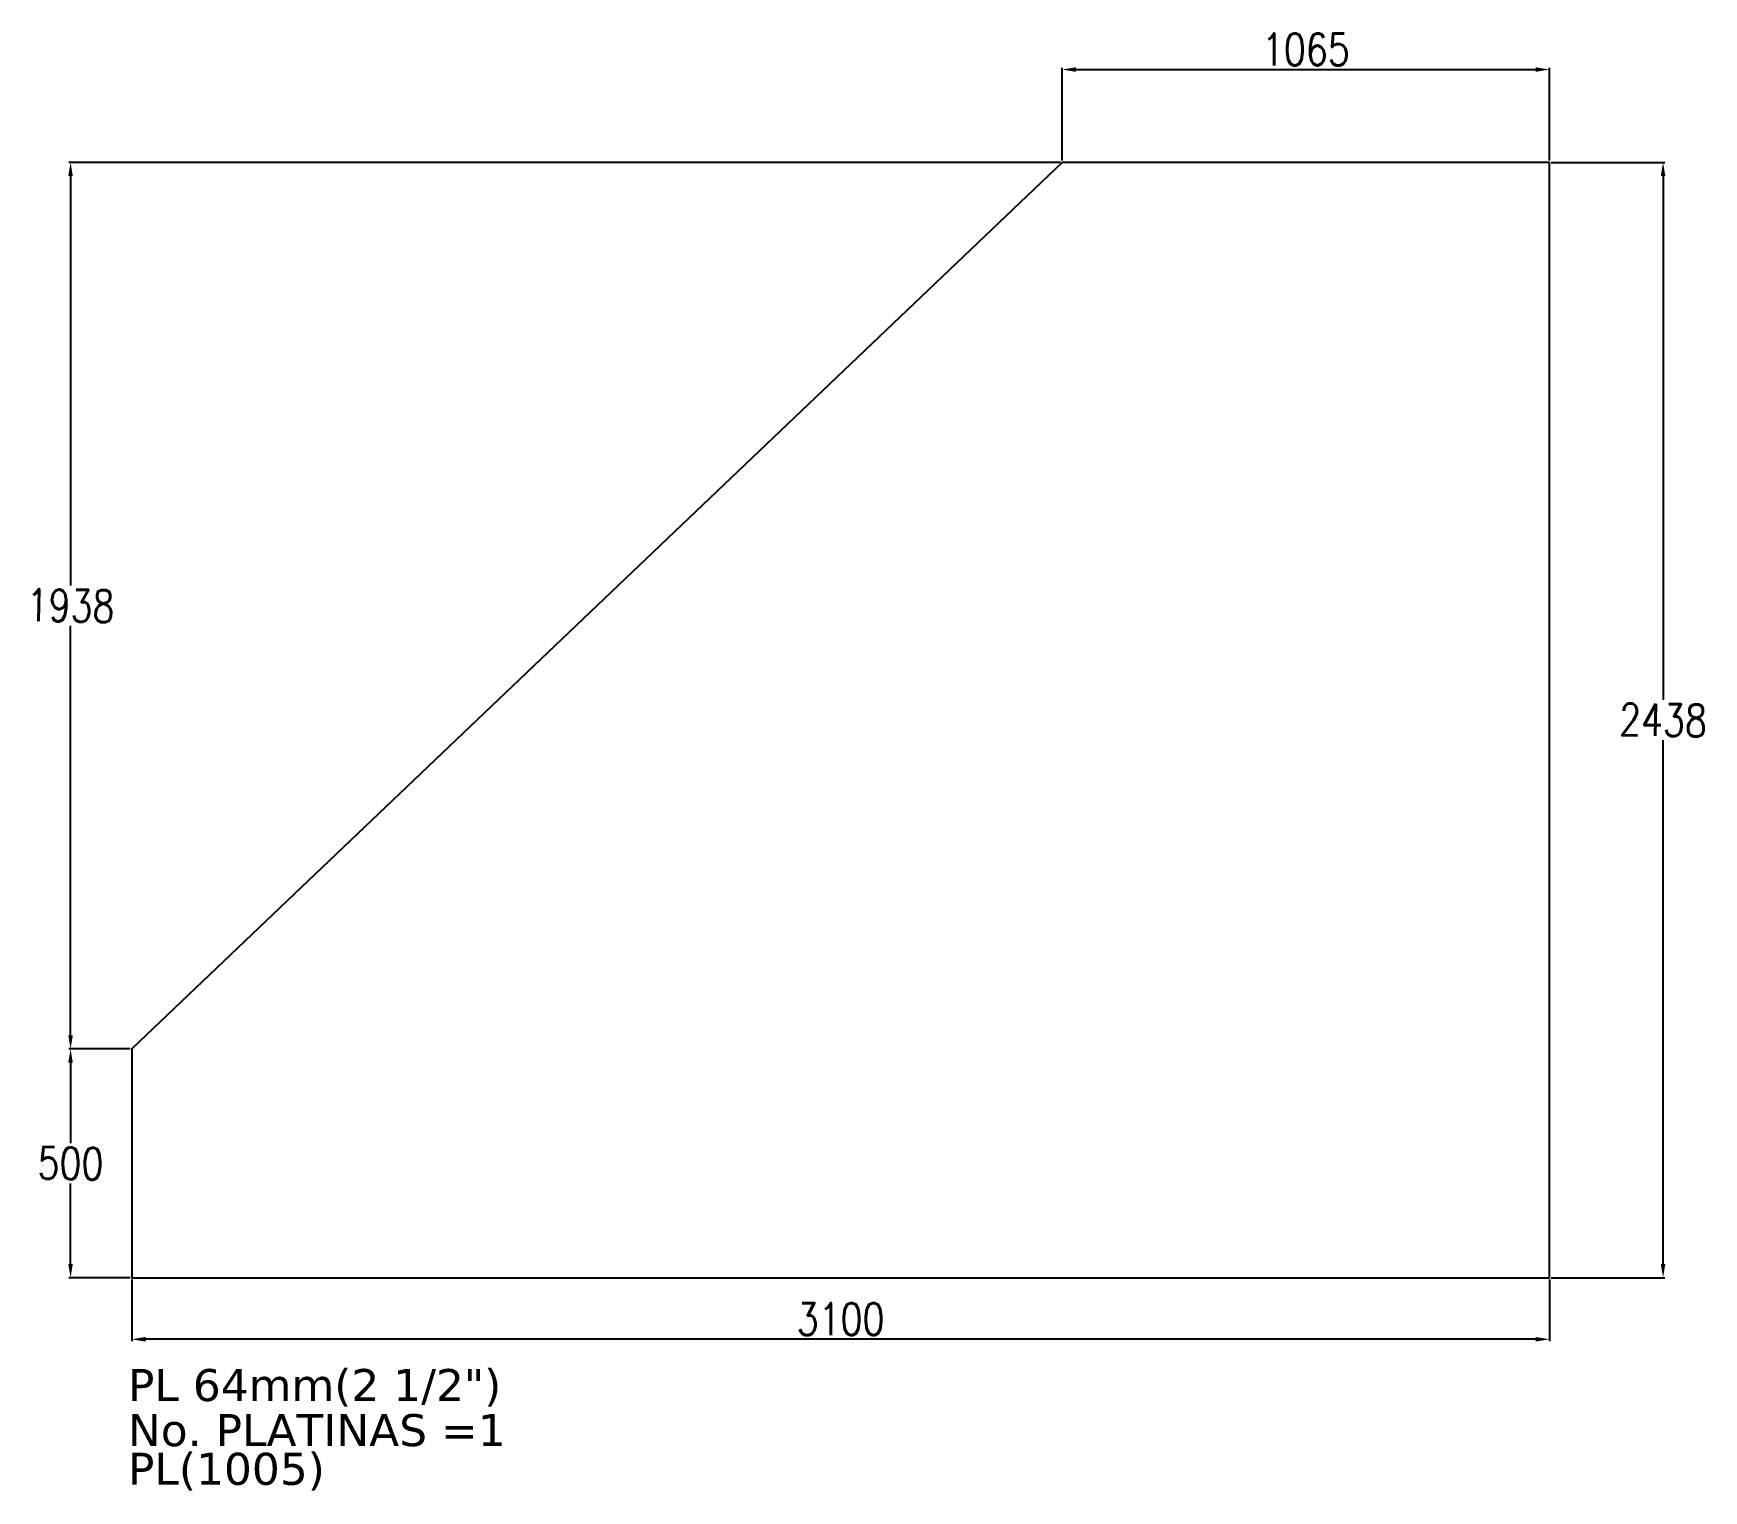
# Model space of a CAD drawing. Header units: millimetres. Extents: x 1541 to 289025, y -12015 to 47026.
# Drawn here: x 108044 to 111696, y 8951 to 12136 of the extents above; entities that cross this region are included whole.
import ezdxf

# ---------------------------------------------------------------- set-up
doc = ezdxf.new("R2010")
doc.units = ezdxf.units.MM
doc.header["$LTSCALE"] = 0.1
for name, color, linetype in [('COTAS', 8, 'Continuous'), ('PLATINA', 5, 'Continuous'), ('TEXTO GENERAL', 3, 'Continuous')]:
    doc.layers.add(name, color=color, linetype=linetype)
doc.styles.add('CNI_COTAS', font='romans.shx', dxfattribs={"width": 0.8})
doc.styles.add('TEXTO GENERAL', font='verdana.ttf', dxfattribs={"height": 0.9})
doc.dimstyles.new('1.3', dxfattribs={"dimscale": 0, "dimtxt": 50, "dimasz": 30, "dimexe": 4, "dimexo": 4, "dimgap": 9, "dimtad": 1, "dimdec": 0, "dimzin": 4, "dimdsep": 46, "dimtxsty": 'CNI_COTAS', "dimcen": 0, "dimclrd": 256, "dimclrt": 3, "dimadec": 0, "dimazin": 0, "dimtfac": 1, "dimtdec": 0, "dimtmove": 2, "dimatfit": 0, "dimfxl": 0.05, "dimtolj": 1, "dimtzin": 0, "dimarcsym": 0})

# ---------------------------------------------------------------- blocks, each defined once
blk = doc.blocks.new('*D1877')
at = {"layer": 'COTAS', "color": 0, "lineweight": -2, "transparency": 16777216}
for p, q in [((108258.8, 9412.6), (108258.8, 9278)), ((111358.8, 9412.6), (111358.8, 9278))]:
    blk.add_line(p, q, dxfattribs=at)
at = {"layer": 'COTAS', "lineweight": -2, "transparency": 16777216}
blk.add_line((111328.8, 9282), (108288.8, 9282), dxfattribs=at)
at = {"layer": 'COTAS', "transparency": 16777216}
for points in [[(108288.8, 9287), (108288.8, 9277), (108258.8, 9282)], [(111328.8, 9287), (111328.8, 9277), (111358.8, 9282)]]:
    blk.add_solid(points, dxfattribs=at)
at = {"layer": 'Defpoints', "color": 0, "transparency": 16777216}
for p in [(108258.8, 9416.6), (111358.8, 9416.6), (108258.8, 9282)]:
    blk.add_point(p, dxfattribs=at)
at = {"layer": 'COTAS', "color": 3, "transparency": 16777216, "insert": (109808.8, 9326), "char_height": 70, "attachment_point": 5, "style": 'CNI_COTAS'}
blk.add_mtext('\\A1;3100', dxfattribs=at)
blk = doc.blocks.new('*D1878')
at = {"layer": 'COTAS', "color": 0, "lineweight": -2, "transparency": 16777216}
for p, q in [((111362.8, 11854.6), (111611.5, 11854.6)), ((111362.8, 9416.6), (111611.5, 9416.6))]:
    blk.add_line(p, q, dxfattribs=at)
at = {"layer": 'COTAS', "lineweight": -2, "transparency": 16777216}
for p, q in [((111607.5, 11824.6), (111607.5, 10679.6)), ((111607.5, 9446.6), (111607.5, 10591.6))]:
    blk.add_line(p, q, dxfattribs=at)
at = {"layer": 'COTAS', "transparency": 16777216}
for points in [[(111602.5, 11824.6), (111612.5, 11824.6), (111607.5, 11854.6)], [(111602.5, 9446.6), (111612.5, 9446.6), (111607.5, 9416.6)]]:
    blk.add_solid(points, dxfattribs=at)
at = {"layer": 'Defpoints', "color": 0, "transparency": 16777216}
for p in [(111358.8, 11854.6), (111607.5, 11854.6), (111358.8, 9416.6)]:
    blk.add_point(p, dxfattribs=at)
at = {"layer": 'COTAS', "color": 3, "transparency": 16777216, "insert": (111607.5, 10635.6), "char_height": 70, "attachment_point": 5, "rotation": 359, "style": 'CNI_COTAS'}
blk.add_mtext('\\A1;2438', dxfattribs=at)
blk = doc.blocks.new('*D1879')
at = {"layer": 'COTAS', "color": 0, "lineweight": -2, "transparency": 16777216}
for p, q in [((108254.8, 9916.6), (108120.8, 9916.6)), ((108254.8, 9416.6), (108120.8, 9416.6))]:
    blk.add_line(p, q, dxfattribs=at)
at = {"layer": 'COTAS', "lineweight": -2, "transparency": 16777216}
for p, q in [((108124.8, 9886.6), (108124.8, 9710.6)), ((108124.8, 9446.6), (108124.8, 9622.6))]:
    blk.add_line(p, q, dxfattribs=at)
at = {"layer": 'COTAS', "transparency": 16777216}
for points in [[(108119.8, 9886.6), (108129.8, 9886.6), (108124.8, 9916.6)], [(108119.8, 9446.6), (108129.8, 9446.6), (108124.8, 9416.6)]]:
    blk.add_solid(points, dxfattribs=at)
at = {"layer": 'Defpoints', "color": 0, "transparency": 16777216}
for p in [(108124.8, 9916.6), (108258.8, 9916.6), (108258.8, 9416.6)]:
    blk.add_point(p, dxfattribs=at)
at = {"layer": 'COTAS', "color": 3, "transparency": 16777216, "insert": (108124.8, 9666.6), "char_height": 70, "attachment_point": 5, "rotation": 359, "style": 'CNI_COTAS'}
blk.add_mtext('\\A1;500', dxfattribs=at)
blk = doc.blocks.new('*D1880')
at = {"layer": 'COTAS', "color": 0, "lineweight": -2, "transparency": 16777216}
for p, q in [((110289.7, 11854.6), (108120.8, 11854.6)), ((108254.8, 9916.6), (108120.8, 9916.6))]:
    blk.add_line(p, q, dxfattribs=at)
at = {"layer": 'COTAS', "lineweight": -2, "transparency": 16777216}
for p, q in [((108124.8, 11824.6), (108124.8, 10929.6)), ((108124.8, 9946.6), (108124.8, 10841.6))]:
    blk.add_line(p, q, dxfattribs=at)
at = {"layer": 'COTAS', "transparency": 16777216}
for points in [[(108119.8, 11824.6), (108129.8, 11824.6), (108124.8, 11854.6)], [(108119.8, 9946.6), (108129.8, 9946.6), (108124.8, 9916.6)]]:
    blk.add_solid(points, dxfattribs=at)
at = {"layer": 'Defpoints', "color": 0, "transparency": 16777216}
for p in [(108124.8, 11854.6), (110293.7, 11854.6), (108258.8, 9916.6)]:
    blk.add_point(p, dxfattribs=at)
at = {"layer": 'COTAS', "color": 3, "transparency": 16777216, "insert": (108124.8, 10885.6), "char_height": 70, "attachment_point": 5, "rotation": 359, "style": 'CNI_COTAS'}
blk.add_mtext('\\A1;1938', dxfattribs=at)
blk = doc.blocks.new('*D1876')
at = {"layer": 'COTAS', "color": 0, "lineweight": -2, "transparency": 16777216}
for p, q in [((110293.7, 11858.6), (110293.7, 12061.4)), ((111358.8, 11858.6), (111358.8, 12061.4))]:
    blk.add_line(p, q, dxfattribs=at)
at = {"layer": 'COTAS', "lineweight": -2, "transparency": 16777216}
blk.add_line((110323.7, 12057.4), (111328.8, 12057.4), dxfattribs=at)
at = {"layer": 'COTAS', "transparency": 16777216}
for points in [[(110323.7, 12062.4), (110323.7, 12052.4), (110293.7, 12057.4)], [(111328.8, 12062.4), (111328.8, 12052.4), (111358.8, 12057.4)]]:
    blk.add_solid(points, dxfattribs=at)
at = {"layer": 'Defpoints', "color": 0, "transparency": 16777216}
for p in [(111358.8, 12057.4), (110293.7, 11854.6), (111358.8, 11854.6)]:
    blk.add_point(p, dxfattribs=at)
at = {"layer": 'COTAS', "color": 3, "transparency": 16777216, "insert": (110826.3, 12101.4), "char_height": 70, "attachment_point": 5, "style": 'CNI_COTAS'}
blk.add_mtext('\\A1;1065', dxfattribs=at)
blk = doc.blocks.new('A$C7c6421ae')
at = {"layer": 'PLATINA', "linetype": 'Continuous'}
blk.add_lwpolyline([(111358.8, 11854.6), (110293.7, 11854.6), (108258.8, 9916.6), (108258.8, 9916.6), (108258.8, 9416.6), (111358.8, 9416.6)], close=True, dxfattribs=at)
at = {"layer": 'TEXTO GENERAL', "color": 3, "style": 'TEXTO GENERAL'}
for s, p in [('PL 64mm(2 1/2")', (108250.3, 9147)), ('No. PLATINAS =1', (108250.3, 9048.5)), ('PL(1005)', (108250.3, 8963.9))]:
    blk.add_text(s, height=70, dxfattribs=at).set_placement(p)
at = {"layer": 'COTAS'}
for base, p1, p2, picture, middle in [((111358.8, 12057.4), (110293.7, 11854.6), (111358.8, 11854.6), '*D1876', (110826.3, 12101.4)), ((108258.8, 9282), (111358.8, 9416.6), (108258.8, 9416.6), '*D1877', (109808.8, 9326))]:
    dim = blk.add_linear_dim(base=base, p1=p1, p2=p2, dimstyle='1.3', override={"dimscale": 1, "dimtxt": 70}, dxfattribs=at)
    dim.commit()
    dim.dimension.update_dxf_attribs({"geometry": picture, "text_midpoint": middle})
for base, p1, p2, picture, middle in [((108124.8, 11854.6), (108258.8, 9916.6), (110293.7, 11854.6), '*D1880', (108124.8, 10885.6)), ((111607.5, 11854.6), (111358.8, 9416.6), (111358.8, 11854.6), '*D1878', (111607.5, 10635.6)), ((108124.8, 9916.6), (108258.8, 9416.6), (108258.8, 9916.6), '*D1879', (108124.8, 9666.6))]:
    dim = blk.add_linear_dim(base=base, p1=p1, p2=p2, angle=90, dimstyle='1.3', override={"dimscale": 1, "dimtxt": 70}, dxfattribs=at)
    dim.commit()
    dim.dimension.update_dxf_attribs({"geometry": picture, "text_midpoint": middle, "text_rotation": 359})

msp = doc.modelspace()

# ---------------------------------------------------------------- block references
at = {"layer": 'COTAS'}
msp.add_blockref('A$C7c6421ae', (0, 0), dxfattribs=at)

doc.saveas('drawing.dxf')
